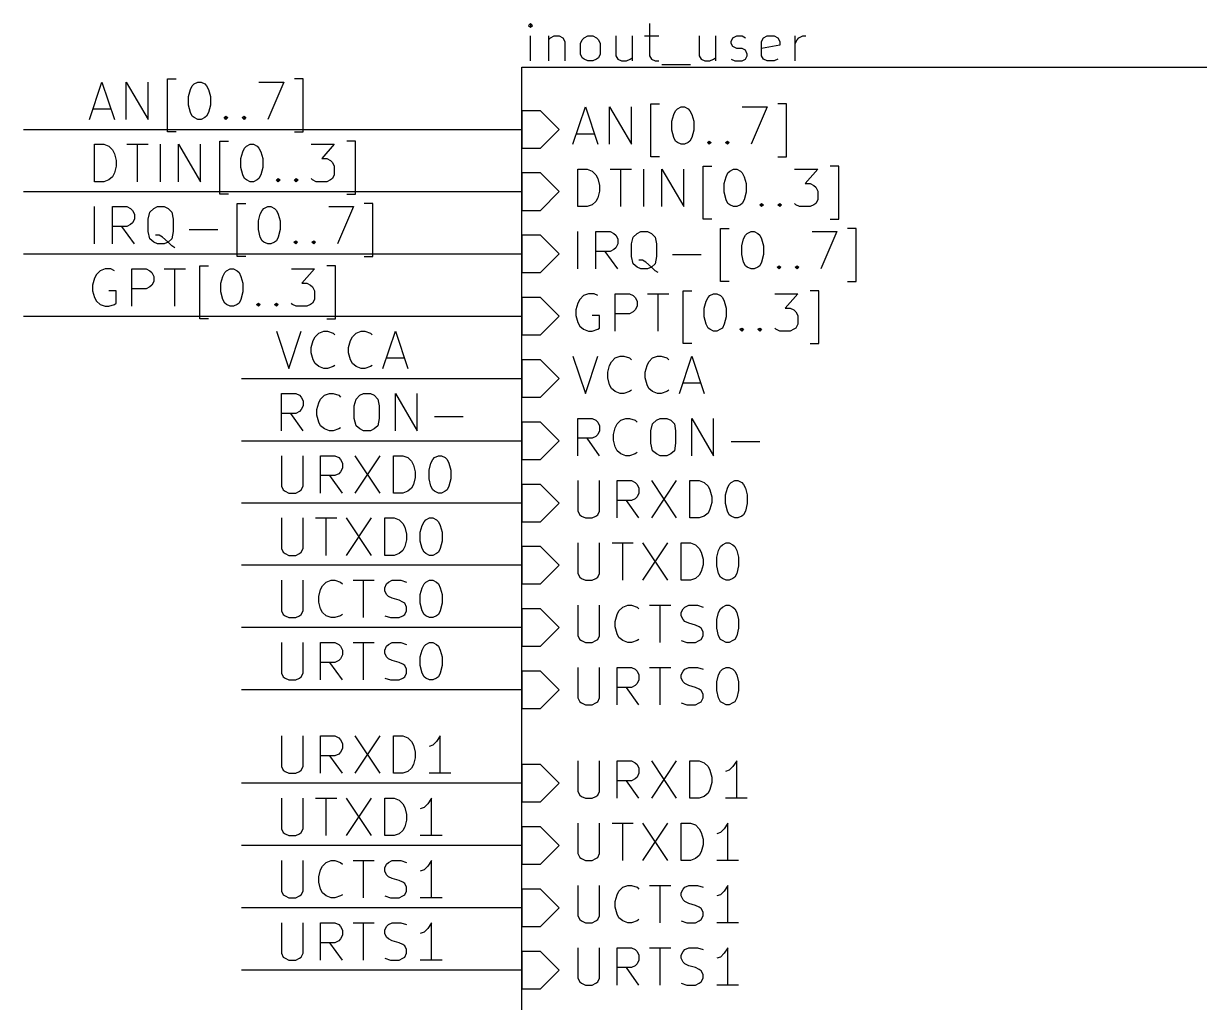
# Model space of a CAD drawing. Extents: x 4000 to 161350, y 4000 to 113000.
# Drawn here: x 123000 to 141880, y 19980 to 35700 of the extents above; entities that cross this region are included whole.
import ezdxf

# ---------------------------------------------------------------- set-up
doc = ezdxf.new("R2010")
doc.units = 0
for name, color, linetype in [('BLACK', 1, 'CONTINUOUS'), ('BLUE', 2, 'CONTINUOUS'), ('BROWN', 7, 'CONTINUOUS'), ('CYAN', 4, 'CONTINUOUS'), ('GREEN', 3, 'CONTINUOUS'), ('MAGENTA', 6, 'CONTINUOUS')]:
    doc.layers.add(name, color=color, linetype=linetype)

msp = doc.modelspace()

# ---------------------------------------------------------------- linework, layer by layer
at = {"layer": 'BLACK'}
for p, q in [((124060, 34160), (124260, 34760)), ((124260, 34760), (124460, 34160)), ((124650, 34160), (124650, 34760)), ((124650, 34760), (125000, 34160)), ((125000, 34160), (125000, 34760)), ((125310, 33960), (125310, 34810)), ((125310, 34810), (125450, 34810)), ((125740, 34730), (125800, 34760)), ((125800, 34760), (125850, 34760)), ((125850, 34760), (125910, 34730)), ((126780, 34760), (127180, 34760)), ((127180, 34760), (126920, 34160)), ((127490, 34810), (127350, 34810)), ((127490, 33960), (127490, 34810)), ((125650, 34530), (125680, 34640)), ((125680, 34640), (125710, 34700)), ((125710, 34700), (125740, 34730)), ((125910, 34730), (125940, 34700)), ((125940, 34700), (125970, 34640)), ((125970, 34640), (126000, 34530)), ((125650, 34390), (125650, 34530)), ((125680, 34270), (125650, 34390)), ((126000, 34390), (125970, 34270)), ((126000, 34530), (126000, 34390)), ((124110, 34330), (124400, 34330)), ((125710, 34210), (125680, 34270)), ((125740, 34190), (125710, 34210)), ((125800, 34160), (125740, 34190)), ((125910, 34190), (125850, 34160)), ((125940, 34210), (125910, 34190)), ((125970, 34270), (125940, 34210)), ((126220, 34190), (126250, 34210)), ((126250, 34160), (126220, 34190)), ((126250, 34210), (126280, 34190)), ((126250, 34210), (126250, 34160)), ((126280, 34190), (126250, 34160)), ((126510, 34190), (126540, 34210)), ((126540, 34160), (126510, 34190)), ((126540, 34210), (126570, 34190)), ((126540, 34210), (126540, 34160)), ((126570, 34190), (126540, 34160)), ((125850, 34160), (125800, 34160)), ((125450, 33960), (125310, 33960)), ((126150, 32960), (126150, 33810)), ((126150, 33810), (126290, 33810)), ((127350, 33960), (127490, 33960)), ((128330, 33810), (128190, 33810)), ((128330, 32960), (128330, 33810)), ((124140, 33160), (124140, 33760)), ((124140, 33760), (124290, 33760)), ((124290, 33760), (124370, 33730)), ((124370, 33730), (124430, 33670)), ((124430, 33670), (124460, 33610)), ((124460, 33610), (124490, 33500)), ((124660, 33760), (125000, 33760)), ((124830, 33160), (124830, 33760)), ((125200, 33160), (125200, 33760)), ((125490, 33160), (125490, 33760)), ((125490, 33760), (125840, 33160)), ((125840, 33160), (125840, 33760)), ((126490, 33530), (126520, 33640)), ((126520, 33640), (126550, 33700)), ((126550, 33700), (126580, 33730)), ((126580, 33730), (126640, 33760)), ((126640, 33760), (126690, 33760)), ((126690, 33760), (126750, 33730)), ((126750, 33730), (126780, 33700)), ((126780, 33700), (126810, 33640)), ((126810, 33640), (126840, 33530)), ((127620, 33760), (127990, 33760)), ((127990, 33760), (127790, 33530)), ((124490, 33500), (124490, 33410)), ((126490, 33390), (126490, 33530)), ((126840, 33530), (126840, 33390)), ((127790, 33530), (127870, 33530)), ((127870, 33530), (127930, 33500)), ((127930, 33500), (127960, 33470)), ((127960, 33470), (127990, 33410)), ((124430, 33240), (124370, 33190)), ((124460, 33300), (124430, 33240)), ((124490, 33410), (124460, 33300)), ((126520, 33270), (126490, 33390)), ((126550, 33210), (126520, 33270)), ((126810, 33270), (126780, 33210)), ((126840, 33390), (126810, 33270)), ((127990, 33270), (127960, 33210)), ((127990, 33410), (127990, 33270)), ((124290, 33160), (124140, 33160)), ((124370, 33190), (124290, 33160)), ((126580, 33190), (126550, 33210)), ((126640, 33160), (126580, 33190)), ((126690, 33160), (126640, 33160)), ((126750, 33190), (126690, 33160)), ((126780, 33210), (126750, 33190)), ((127060, 33190), (127090, 33210)), ((127090, 33160), (127060, 33190)), ((127090, 33210), (127120, 33190)), ((127090, 33210), (127090, 33160)), ((127120, 33190), (127090, 33160)), ((127350, 33190), (127380, 33210)), ((127380, 33160), (127350, 33190)), ((127380, 33210), (127410, 33190)), ((127380, 33210), (127380, 33160)), ((127410, 33190), (127380, 33160)), ((127640, 33190), (127620, 33210)), ((127700, 33160), (127640, 33190)), ((127870, 33160), (127700, 33160)), ((127930, 33190), (127870, 33160)), ((127960, 33210), (127930, 33190)), ((126290, 32960), (126150, 32960)), ((128190, 32960), (128330, 32960)), ((124140, 32160), (124140, 32760)), ((124430, 32160), (124430, 32760)), ((124430, 32760), (124660, 32760)), ((124660, 32760), (124720, 32730)), ((124720, 32730), (124750, 32700)), ((124750, 32700), (124780, 32640)), ((125000, 32560), (125030, 32670)), ((125030, 32670), (125090, 32730)), ((125090, 32730), (125150, 32760)), ((125150, 32760), (125260, 32760)), ((125260, 32760), (125320, 32730)), ((125320, 32730), (125380, 32670)), ((125380, 32670), (125400, 32560)), ((126430, 31960), (126430, 32810)), ((126430, 32810), (126570, 32810)), ((126800, 32640), (126830, 32700)), ((126830, 32700), (126860, 32730)), ((126860, 32730), (126920, 32760)), ((126920, 32760), (126970, 32760)), ((126970, 32760), (127030, 32730)), ((127030, 32730), (127060, 32700)), ((127060, 32700), (127090, 32640)), ((127900, 32760), (128300, 32760)), ((128300, 32760), (128040, 32160)), ((128610, 32810), (128470, 32810)), ((128610, 31960), (128610, 32810)), ((124750, 32500), (124720, 32470)), ((124780, 32560), (124750, 32500)), ((124780, 32640), (124780, 32560)), ((125000, 32360), (125000, 32560)), ((125400, 32560), (125400, 32360)), ((126770, 32530), (126800, 32640)), ((126770, 32390), (126770, 32530)), ((127090, 32640), (127120, 32530)), ((127120, 32530), (127120, 32390)), ((124660, 32440), (124430, 32440)), ((124780, 32160), (124580, 32440)), ((124720, 32470), (124660, 32440)), ((125030, 32240), (125000, 32360)), ((125180, 32300), (125120, 32300)), ((125230, 32270), (125180, 32300)), ((125400, 32360), (125380, 32240)), ((125660, 32390), (126120, 32390)), ((126800, 32270), (126770, 32390)), ((127120, 32390), (127090, 32270)), ((125090, 32190), (125030, 32240)), ((125150, 32160), (125090, 32190)), ((125260, 32160), (125150, 32160)), ((125320, 32190), (125230, 32270)), ((125320, 32190), (125260, 32160)), ((125380, 32240), (125320, 32190)), ((125380, 32130), (125320, 32190)), ((125430, 32100), (125380, 32130)), ((126830, 32210), (126800, 32270)), ((126860, 32190), (126830, 32210)), ((126920, 32160), (126860, 32190)), ((126970, 32160), (126920, 32160)), ((127030, 32190), (126970, 32160)), ((127060, 32210), (127030, 32190)), ((127090, 32270), (127060, 32210)), ((127340, 32190), (127370, 32210)), ((127370, 32160), (127340, 32190)), ((127370, 32210), (127400, 32190)), ((127370, 32210), (127370, 32160)), ((127400, 32190), (127370, 32160)), ((127630, 32190), (127660, 32210)), ((127660, 32160), (127630, 32190)), ((127660, 32210), (127690, 32190)), ((127660, 32210), (127660, 32160)), ((127690, 32190), (127660, 32160)), ((126570, 31960), (126430, 31960)), ((128470, 31960), (128610, 31960)), ((124230, 31730), (124170, 31670)), ((124310, 31760), (124230, 31730)), ((124400, 31760), (124310, 31760)), ((124460, 31730), (124400, 31760)), ((124740, 31160), (124740, 31760)), ((124740, 31760), (124970, 31760)), ((124970, 31760), (125030, 31730)), ((125030, 31730), (125060, 31700)), ((125260, 31760), (125600, 31760)), ((125430, 31160), (125430, 31760)), ((125830, 30960), (125830, 31810)), ((125830, 31810), (125970, 31810)), ((126230, 31700), (126260, 31730)), ((126260, 31730), (126320, 31760)), ((126320, 31760), (126370, 31760)), ((126370, 31760), (126430, 31730)), ((126430, 31730), (126460, 31700)), ((127300, 31760), (127670, 31760)), ((127670, 31760), (127470, 31530)), ((128010, 31810), (127870, 31810)), ((128010, 30960), (128010, 31810)), ((124140, 31610), (124110, 31500)), ((124170, 31670), (124140, 31610)), ((125060, 31700), (125090, 31640)), ((125090, 31560), (125060, 31500)), ((125090, 31640), (125090, 31560)), ((126170, 31530), (126200, 31640)), ((126170, 31390), (126170, 31530)), ((126200, 31640), (126230, 31700)), ((126460, 31700), (126490, 31640)), ((126490, 31640), (126520, 31530)), ((126520, 31530), (126520, 31390)), ((127470, 31530), (127550, 31530)), ((127550, 31530), (127610, 31500)), ((124110, 31500), (124110, 31410)), ((124110, 31410), (124140, 31300)), ((124490, 31410), (124370, 31410)), ((124490, 31210), (124490, 31410)), ((124970, 31440), (124740, 31440)), ((125030, 31470), (124970, 31440)), ((125060, 31500), (125030, 31470)), ((126200, 31270), (126170, 31390)), ((126520, 31390), (126490, 31270)), ((127610, 31500), (127640, 31470)), ((127640, 31470), (127670, 31410)), ((127670, 31410), (127670, 31270)), ((124140, 31300), (124170, 31240)), ((124170, 31240), (124230, 31190)), ((124230, 31190), (124310, 31160)), ((124310, 31160), (124370, 31160)), ((124370, 31160), (124460, 31190)), ((124460, 31190), (124490, 31210)), ((126230, 31210), (126200, 31270)), ((126260, 31190), (126230, 31210)), ((126320, 31160), (126260, 31190)), ((126370, 31160), (126320, 31160)), ((126430, 31190), (126370, 31160)), ((126460, 31210), (126430, 31190)), ((126490, 31270), (126460, 31210)), ((126740, 31190), (126770, 31210)), ((126770, 31160), (126740, 31190)), ((126770, 31210), (126800, 31190)), ((126770, 31210), (126770, 31160)), ((126800, 31190), (126770, 31160)), ((127030, 31190), (127060, 31210)), ((127060, 31160), (127030, 31190)), ((127060, 31210), (127090, 31190)), ((127060, 31210), (127060, 31160)), ((127090, 31190), (127060, 31160)), ((127320, 31190), (127300, 31210)), ((127380, 31160), (127320, 31190)), ((127550, 31160), (127380, 31160)), ((127610, 31190), (127550, 31160)), ((127640, 31210), (127610, 31190)), ((127670, 31270), (127640, 31210)), ((125970, 30960), (125830, 30960)), ((127870, 30960), (128010, 30960)), ((127060, 30760), (127260, 30160)), ((127260, 30160), (127460, 30760)), ((127620, 30500), (127650, 30610)), ((127650, 30610), (127680, 30670)), ((127680, 30670), (127740, 30730)), ((127740, 30730), (127820, 30760)), ((127820, 30760), (127880, 30760)), ((127880, 30760), (127970, 30730)), ((127970, 30730), (128000, 30700)), ((128220, 30500), (128250, 30610)), ((128250, 30610), (128280, 30670)), ((128280, 30670), (128340, 30730)), ((128340, 30730), (128420, 30760)), ((128420, 30760), (128480, 30760)), ((128480, 30760), (128570, 30730)), ((128570, 30730), (128600, 30700)), ((128770, 30160), (128970, 30760)), ((128970, 30760), (129170, 30160)), ((127620, 30410), (127620, 30500)), ((127650, 30300), (127620, 30410)), ((128220, 30410), (128220, 30500)), ((128250, 30300), (128220, 30410)), ((127680, 30240), (127650, 30300)), ((127740, 30190), (127680, 30240)), ((128000, 30210), (127970, 30190)), ((128280, 30240), (128250, 30300)), ((128340, 30190), (128280, 30240)), ((128600, 30210), (128570, 30190)), ((128820, 30330), (129110, 30330)), ((127820, 30160), (127740, 30190)), ((127880, 30160), (127820, 30160)), ((127970, 30190), (127880, 30160)), ((128420, 30160), (128340, 30190)), ((128480, 30160), (128420, 30160)), ((128570, 30190), (128480, 30160)), ((127140, 29160), (127140, 29760)), ((127140, 29760), (127370, 29760)), ((127370, 29760), (127430, 29730)), ((127430, 29730), (127460, 29700)), ((127460, 29700), (127490, 29640)), ((127740, 29610), (127770, 29670)), ((127770, 29670), (127830, 29730)), ((127830, 29730), (127910, 29760)), ((127910, 29760), (127970, 29760)), ((127970, 29760), (128060, 29730)), ((128060, 29730), (128090, 29700)), ((128310, 29560), (128340, 29670)), ((128340, 29670), (128400, 29730)), ((128400, 29730), (128460, 29760)), ((128460, 29760), (128570, 29760)), ((128570, 29760), (128630, 29730)), ((128630, 29730), (128690, 29670)), ((128690, 29670), (128710, 29560)), ((128970, 29160), (128970, 29760)), ((128970, 29760), (129320, 29160)), ((129320, 29160), (129320, 29760)), ((127430, 29470), (127370, 29440)), ((127460, 29500), (127430, 29470)), ((127490, 29560), (127460, 29500)), ((127490, 29640), (127490, 29560)), ((127710, 29500), (127740, 29610)), ((127710, 29410), (127710, 29500)), ((128310, 29360), (128310, 29560)), ((128710, 29560), (128710, 29360)), ((127370, 29440), (127140, 29440)), ((127490, 29160), (127290, 29440)), ((127740, 29300), (127710, 29410)), ((127770, 29240), (127740, 29300)), ((128340, 29240), (128310, 29360)), ((128710, 29360), (128690, 29240)), ((129600, 29390), (130060, 29390)), ((127830, 29190), (127770, 29240)), ((127910, 29160), (127830, 29190)), ((127970, 29160), (127910, 29160)), ((128060, 29190), (127970, 29160)), ((128090, 29210), (128060, 29190)), ((128400, 29190), (128340, 29240)), ((128460, 29160), (128400, 29190)), ((128570, 29160), (128460, 29160)), ((128630, 29190), (128570, 29160)), ((128690, 29240), (128630, 29190)), ((127140, 28760), (127140, 28270)), ((127490, 28270), (127490, 28760)), ((127770, 28160), (127770, 28760)), ((127770, 28760), (128000, 28760)), ((128000, 28760), (128060, 28730)), ((128060, 28730), (128090, 28700)), ((128090, 28700), (128120, 28640)), ((128320, 28760), (128720, 28160)), ((128720, 28760), (128320, 28160)), ((128940, 28160), (128940, 28760)), ((128940, 28760), (129090, 28760)), ((129090, 28760), (129170, 28730)), ((129170, 28730), (129230, 28670)), ((129540, 28640), (129570, 28700)), ((129570, 28700), (129600, 28730)), ((129600, 28730), (129660, 28760)), ((129660, 28760), (129710, 28760)), ((129710, 28760), (129770, 28730)), ((129770, 28730), (129800, 28700)), ((129800, 28700), (129830, 28640)), ((128120, 28560), (128090, 28500)), ((128120, 28640), (128120, 28560)), ((129230, 28670), (129260, 28610)), ((129260, 28610), (129290, 28500)), ((129510, 28530), (129540, 28640)), ((129510, 28390), (129510, 28530)), ((129830, 28640), (129860, 28530)), ((129860, 28530), (129860, 28390)), ((128000, 28440), (127770, 28440)), ((128120, 28160), (127920, 28440)), ((128060, 28470), (128000, 28440)), ((128090, 28500), (128060, 28470)), ((129290, 28410), (129260, 28300)), ((129290, 28500), (129290, 28410)), ((129540, 28270), (129510, 28390)), ((129860, 28390), (129830, 28270)), ((127140, 28270), (127170, 28210)), ((127170, 28210), (127200, 28190)), ((127200, 28190), (127260, 28160)), ((127260, 28160), (127370, 28160)), ((127370, 28160), (127430, 28190)), ((127430, 28190), (127460, 28210)), ((127460, 28210), (127490, 28270)), ((129090, 28160), (128940, 28160)), ((129170, 28190), (129090, 28160)), ((129230, 28240), (129170, 28190)), ((129260, 28300), (129230, 28240)), ((129570, 28210), (129540, 28270)), ((129600, 28190), (129570, 28210)), ((129660, 28160), (129600, 28190)), ((129710, 28160), (129660, 28160)), ((129770, 28190), (129710, 28160)), ((129800, 28210), (129770, 28190)), ((129830, 28270), (129800, 28210)), ((127140, 27760), (127140, 27270)), ((127490, 27270), (127490, 27760)), ((127690, 27760), (128030, 27760)), ((127860, 27160), (127860, 27760)), ((128180, 27760), (128580, 27160)), ((128580, 27760), (128180, 27160)), ((128800, 27160), (128800, 27760)), ((128800, 27760), (128950, 27760)), ((128950, 27760), (129030, 27730)), ((129460, 27730), (129520, 27760)), ((129520, 27760), (129570, 27760)), ((129570, 27760), (129630, 27730)), ((129030, 27730), (129090, 27670)), ((129090, 27670), (129120, 27610)), ((129120, 27610), (129150, 27500)), ((129370, 27530), (129400, 27640)), ((129400, 27640), (129430, 27700)), ((129430, 27700), (129460, 27730)), ((129630, 27730), (129660, 27700)), ((129660, 27700), (129690, 27640)), ((129690, 27640), (129720, 27530)), ((129150, 27410), (129120, 27300)), ((129150, 27500), (129150, 27410)), ((129370, 27390), (129370, 27530)), ((129400, 27270), (129370, 27390)), ((129720, 27390), (129690, 27270)), ((129720, 27530), (129720, 27390)), ((127140, 27270), (127170, 27210)), ((127170, 27210), (127200, 27190)), ((127200, 27190), (127260, 27160)), ((127370, 27160), (127430, 27190)), ((127430, 27190), (127460, 27210)), ((127460, 27210), (127490, 27270)), ((129030, 27190), (128950, 27160)), ((129090, 27240), (129030, 27190)), ((129120, 27300), (129090, 27240)), ((129430, 27210), (129400, 27270)), ((129460, 27190), (129430, 27210)), ((129520, 27160), (129460, 27190)), ((129630, 27190), (129570, 27160)), ((129660, 27210), (129630, 27190)), ((129690, 27270), (129660, 27210)), ((127260, 27160), (127370, 27160)), ((128950, 27160), (128800, 27160)), ((129570, 27160), (129520, 27160)), ((127140, 26760), (127140, 26270)), ((127490, 26270), (127490, 26760)), ((127770, 26610), (127800, 26670)), ((127800, 26670), (127860, 26730)), ((127860, 26730), (127940, 26760)), ((127940, 26760), (128000, 26760)), ((128000, 26760), (128090, 26730)), ((128090, 26730), (128120, 26700)), ((128290, 26760), (128630, 26760)), ((128460, 26160), (128460, 26760)), ((128800, 26640), (128830, 26700)), ((128800, 26590), (128800, 26640)), ((128830, 26700), (128860, 26730)), ((128860, 26730), (128920, 26760)), ((128920, 26760), (129060, 26760)), ((129060, 26760), (129150, 26730)), ((129370, 26530), (129400, 26640)), ((129400, 26640), (129430, 26700)), ((129430, 26700), (129460, 26730)), ((129460, 26730), (129520, 26760)), ((129520, 26760), (129570, 26760)), ((129570, 26760), (129630, 26730)), ((129630, 26730), (129660, 26700)), ((129660, 26700), (129690, 26640)), ((129690, 26640), (129720, 26530)), ((127740, 26500), (127770, 26610)), ((127740, 26410), (127740, 26500)), ((128830, 26530), (128800, 26590)), ((128860, 26500), (128830, 26530)), ((128920, 26470), (128860, 26500)), ((129030, 26440), (128920, 26470)), ((129090, 26410), (129030, 26440)), ((129370, 26390), (129370, 26530)), ((129720, 26530), (129720, 26390)), ((127140, 26270), (127170, 26210)), ((127460, 26210), (127490, 26270)), ((127770, 26300), (127740, 26410)), ((127800, 26240), (127770, 26300)), ((129120, 26390), (129090, 26410)), ((129150, 26330), (129120, 26390)), ((129120, 26210), (129150, 26270)), ((129150, 26270), (129150, 26330)), ((129400, 26270), (129370, 26390)), ((129430, 26210), (129400, 26270)), ((129690, 26270), (129660, 26210)), ((129720, 26390), (129690, 26270)), ((127170, 26210), (127200, 26190)), ((127200, 26190), (127260, 26160)), ((127260, 26160), (127370, 26160)), ((127370, 26160), (127430, 26190)), ((127430, 26190), (127460, 26210)), ((127860, 26190), (127800, 26240)), ((127940, 26160), (127860, 26190)), ((128000, 26160), (127940, 26160)), ((128090, 26190), (128000, 26160)), ((128120, 26210), (128090, 26190)), ((128800, 26190), (128890, 26160)), ((128890, 26160), (129030, 26160)), ((129030, 26160), (129090, 26190)), ((129090, 26190), (129120, 26210)), ((129460, 26190), (129430, 26210)), ((129520, 26160), (129460, 26190)), ((129570, 26160), (129520, 26160)), ((129630, 26190), (129570, 26160)), ((129660, 26210), (129630, 26190)), ((127140, 25760), (127140, 25270)), ((127490, 25270), (127490, 25760)), ((127770, 25160), (127770, 25760)), ((127770, 25760), (128000, 25760)), ((128000, 25760), (128060, 25730)), ((128060, 25730), (128090, 25700)), ((128090, 25700), (128120, 25640)), ((128290, 25760), (128630, 25760)), ((128460, 25160), (128460, 25760)), ((128800, 25640), (128830, 25700)), ((128830, 25700), (128860, 25730)), ((128860, 25730), (128920, 25760)), ((128920, 25760), (129060, 25760)), ((129060, 25760), (129150, 25730)), ((129400, 25640), (129430, 25700)), ((129430, 25700), (129460, 25730)), ((129460, 25730), (129520, 25760)), ((129520, 25760), (129570, 25760)), ((129570, 25760), (129630, 25730)), ((129630, 25730), (129660, 25700)), ((129660, 25700), (129690, 25640)), ((128090, 25500), (128060, 25470)), ((128120, 25560), (128090, 25500)), ((128120, 25640), (128120, 25560)), ((128800, 25590), (128800, 25640)), ((128830, 25530), (128800, 25590)), ((128860, 25500), (128830, 25530)), ((128920, 25470), (128860, 25500)), ((129370, 25530), (129400, 25640)), ((129370, 25390), (129370, 25530)), ((129690, 25640), (129720, 25530)), ((129720, 25530), (129720, 25390)), ((128000, 25440), (127770, 25440)), ((128120, 25160), (127920, 25440)), ((128060, 25470), (128000, 25440)), ((129030, 25440), (128920, 25470)), ((129090, 25410), (129030, 25440)), ((129120, 25390), (129090, 25410)), ((129150, 25330), (129120, 25390)), ((129150, 25270), (129150, 25330)), ((129400, 25270), (129370, 25390)), ((129720, 25390), (129690, 25270)), ((127140, 25270), (127170, 25210)), ((127170, 25210), (127200, 25190)), ((127200, 25190), (127260, 25160)), ((127260, 25160), (127370, 25160)), ((127370, 25160), (127430, 25190)), ((127430, 25190), (127460, 25210)), ((127460, 25210), (127490, 25270)), ((128800, 25190), (128890, 25160)), ((128890, 25160), (129030, 25160)), ((129030, 25160), (129090, 25190)), ((129090, 25190), (129120, 25210)), ((129120, 25210), (129150, 25270)), ((129430, 25210), (129400, 25270)), ((129460, 25190), (129430, 25210)), ((129520, 25160), (129460, 25190)), ((129570, 25160), (129520, 25160)), ((129630, 25190), (129570, 25160)), ((129660, 25210), (129630, 25190)), ((129690, 25270), (129660, 25210)), ((127140, 24260), (127140, 23770)), ((127490, 23770), (127490, 24260)), ((127770, 23660), (127770, 24260)), ((127770, 24260), (128000, 24260)), ((128000, 24260), (128060, 24230)), ((128060, 24230), (128090, 24200)), ((128090, 24200), (128120, 24140)), ((128320, 24260), (128720, 23660)), ((128720, 24260), (128320, 23660)), ((128940, 23660), (128940, 24260)), ((128940, 24260), (129090, 24260)), ((129090, 24260), (129170, 24230)), ((129170, 24230), (129230, 24170)), ((129230, 24170), (129260, 24110)), ((129630, 24170), (129570, 24110)), ((129690, 24260), (129630, 24170)), ((129690, 23660), (129690, 24260)), ((128090, 24000), (128060, 23970)), ((128120, 24060), (128090, 24000)), ((128120, 24140), (128120, 24060)), ((129260, 24110), (129290, 24000)), ((129290, 24000), (129290, 23910)), ((129570, 24110), (129510, 24090)), ((128000, 23940), (127770, 23940)), ((128120, 23660), (127920, 23940)), ((128060, 23970), (128000, 23940)), ((129260, 23800), (129230, 23740)), ((129290, 23910), (129260, 23800)), ((127140, 23770), (127170, 23710)), ((127170, 23710), (127200, 23690)), ((127200, 23690), (127260, 23660)), ((127260, 23660), (127370, 23660)), ((127370, 23660), (127430, 23690)), ((127430, 23690), (127460, 23710)), ((127460, 23710), (127490, 23770)), ((129090, 23660), (128940, 23660)), ((129170, 23690), (129090, 23660)), ((129230, 23740), (129170, 23690)), ((129860, 23660), (129510, 23660)), ((127140, 23260), (127140, 22770)), ((127490, 22770), (127490, 23260)), ((127690, 23260), (128030, 23260)), ((127860, 22660), (127860, 23260)), ((128180, 23260), (128580, 22660)), ((128580, 23260), (128180, 22660)), ((128800, 22660), (128800, 23260)), ((128800, 23260), (128950, 23260)), ((128950, 23260), (129030, 23230)), ((129030, 23230), (129090, 23170)), ((129550, 23260), (129490, 23170)), ((129550, 22660), (129550, 23260)), ((129090, 23170), (129120, 23110)), ((129120, 23110), (129150, 23000)), ((129430, 23110), (129370, 23090)), ((129490, 23170), (129430, 23110)), ((129150, 22910), (129120, 22800)), ((129150, 23000), (129150, 22910)), ((127140, 22770), (127170, 22710)), ((127170, 22710), (127200, 22690)), ((127200, 22690), (127260, 22660)), ((127260, 22660), (127370, 22660)), ((127370, 22660), (127430, 22690)), ((127430, 22690), (127460, 22710)), ((127460, 22710), (127490, 22770)), ((128950, 22660), (128800, 22660)), ((129030, 22690), (128950, 22660)), ((129090, 22740), (129030, 22690)), ((129120, 22800), (129090, 22740)), ((129720, 22660), (129370, 22660)), ((127140, 22260), (127140, 21770)), ((127490, 21770), (127490, 22260)), ((127740, 22000), (127770, 22110)), ((127770, 22110), (127800, 22170)), ((127800, 22170), (127860, 22230)), ((127860, 22230), (127940, 22260)), ((127940, 22260), (128000, 22260)), ((128000, 22260), (128090, 22230)), ((128090, 22230), (128120, 22200)), ((128290, 22260), (128630, 22260)), ((128460, 21660), (128460, 22260)), ((128800, 22140), (128830, 22200)), ((128800, 22090), (128800, 22140)), ((128830, 22030), (128800, 22090)), ((128830, 22200), (128860, 22230)), ((128860, 22230), (128920, 22260)), ((128920, 22260), (129060, 22260)), ((129060, 22260), (129150, 22230)), ((129430, 22110), (129370, 22090)), ((129490, 22170), (129430, 22110)), ((129550, 22260), (129490, 22170)), ((129550, 21660), (129550, 22260)), ((127740, 21910), (127740, 22000)), ((127770, 21800), (127740, 21910)), ((128860, 22000), (128830, 22030)), ((128920, 21970), (128860, 22000)), ((129030, 21940), (128920, 21970)), ((129090, 21910), (129030, 21940)), ((129120, 21890), (129090, 21910)), ((127140, 21770), (127170, 21710)), ((127460, 21710), (127490, 21770)), ((127800, 21740), (127770, 21800)), ((127860, 21690), (127800, 21740)), ((129150, 21830), (129120, 21890)), ((129120, 21710), (129150, 21770)), ((129150, 21770), (129150, 21830)), ((127170, 21710), (127200, 21690)), ((127200, 21690), (127260, 21660)), ((127260, 21660), (127370, 21660)), ((127370, 21660), (127430, 21690)), ((127430, 21690), (127460, 21710)), ((127940, 21660), (127860, 21690)), ((128000, 21660), (127940, 21660)), ((128090, 21690), (128000, 21660)), ((128120, 21710), (128090, 21690)), ((128800, 21690), (128890, 21660)), ((128890, 21660), (129030, 21660)), ((129030, 21660), (129090, 21690)), ((129090, 21690), (129120, 21710)), ((129720, 21660), (129370, 21660)), ((127140, 21260), (127140, 20770)), ((127490, 20770), (127490, 21260)), ((127770, 20660), (127770, 21260)), ((127770, 21260), (128000, 21260)), ((128000, 21260), (128060, 21230)), ((128060, 21230), (128090, 21200)), ((128090, 21200), (128120, 21140)), ((128290, 21260), (128630, 21260)), ((128460, 20660), (128460, 21260)), ((128800, 21140), (128830, 21200)), ((128830, 21200), (128860, 21230)), ((128860, 21230), (128920, 21260)), ((128920, 21260), (129060, 21260)), ((129060, 21260), (129150, 21230)), ((129490, 21170), (129430, 21110)), ((129550, 21260), (129490, 21170)), ((129550, 20660), (129550, 21260)), ((128060, 20970), (128000, 20940)), ((128090, 21000), (128060, 20970)), ((128120, 21060), (128090, 21000)), ((128120, 21140), (128120, 21060)), ((128800, 21090), (128800, 21140)), ((128830, 21030), (128800, 21090)), ((128860, 21000), (128830, 21030)), ((128920, 20970), (128860, 21000)), ((129030, 20940), (128920, 20970)), ((129430, 21110), (129370, 21090)), ((127140, 20770), (127170, 20710)), ((127460, 20710), (127490, 20770)), ((128000, 20940), (127770, 20940)), ((128120, 20660), (127920, 20940)), ((129090, 20910), (129030, 20940)), ((129120, 20890), (129090, 20910)), ((129150, 20830), (129120, 20890)), ((129120, 20710), (129150, 20770)), ((129150, 20770), (129150, 20830)), ((127170, 20710), (127200, 20690)), ((127200, 20690), (127260, 20660)), ((127260, 20660), (127370, 20660)), ((127370, 20660), (127430, 20690)), ((127430, 20690), (127460, 20710)), ((128800, 20690), (128890, 20660)), ((128890, 20660), (129030, 20660)), ((129030, 20660), (129090, 20690)), ((129090, 20690), (129120, 20710)), ((129720, 20660), (129370, 20660))]:
    msp.add_line(p, q, dxfattribs=at)
at = {"layer": 'BLUE'}
for p, q in [((123000, 34000), (131000, 34000)), ((123000, 33000), (131000, 33000)), ((123000, 32000), (131000, 32000)), ((123000, 31000), (131000, 31000))]:
    msp.add_line(p, q, dxfattribs=at)
at = {"layer": 'BROWN'}
for p, q in [((133070, 33560), (133070, 34410)), ((133070, 34410), (133210, 34410)), ((135250, 34410), (135110, 34410)), ((135250, 33560), (135250, 34410)), ((131300, 34300), (131000, 34300)), ((131000, 34300), (131000, 33700)), ((131600, 34000), (131300, 34300)), ((131820, 33760), (132020, 34360)), ((132020, 34360), (132220, 33760)), ((132410, 33760), (132410, 34360)), ((132410, 34360), (132760, 33760)), ((132760, 33760), (132760, 34360)), ((133410, 34130), (133440, 34240)), ((133440, 34240), (133470, 34300)), ((133470, 34300), (133500, 34330)), ((133500, 34330), (133560, 34360)), ((133560, 34360), (133610, 34360)), ((133610, 34360), (133670, 34330)), ((133670, 34330), (133700, 34300)), ((133700, 34300), (133730, 34240)), ((133730, 34240), (133760, 34130)), ((134540, 34360), (134940, 34360)), ((134940, 34360), (134680, 33760)), ((131300, 33700), (131600, 34000)), ((133410, 33990), (133410, 34130)), ((133440, 33870), (133410, 33990)), ((133760, 33990), (133730, 33870)), ((133760, 34130), (133760, 33990)), ((131870, 33930), (132160, 33930)), ((133470, 33810), (133440, 33870)), ((133500, 33790), (133470, 33810)), ((133700, 33810), (133670, 33790)), ((133730, 33870), (133700, 33810)), ((133980, 33790), (134010, 33810)), ((134010, 33810), (134040, 33790)), ((134010, 33810), (134010, 33760)), ((134270, 33790), (134300, 33810)), ((134300, 33810), (134330, 33790)), ((134300, 33810), (134300, 33760)), ((131000, 33700), (131300, 33700)), ((133560, 33760), (133500, 33790)), ((133610, 33760), (133560, 33760)), ((133670, 33790), (133610, 33760)), ((134010, 33760), (133980, 33790)), ((134040, 33790), (134010, 33760)), ((134300, 33760), (134270, 33790)), ((134330, 33790), (134300, 33760)), ((133210, 33560), (133070, 33560)), ((135110, 33560), (135250, 33560)), ((131300, 33300), (131000, 33300)), ((131000, 33300), (131000, 32700)), ((131600, 33000), (131300, 33300)), ((131900, 32760), (131900, 33360)), ((131900, 33360), (132050, 33360)), ((132050, 33360), (132130, 33330)), ((132130, 33330), (132190, 33270)), ((132190, 33270), (132220, 33210)), ((132420, 33360), (132760, 33360)), ((132590, 32760), (132590, 33360)), ((132960, 32760), (132960, 33360)), ((133250, 32760), (133250, 33360)), ((133250, 33360), (133600, 32760)), ((133600, 32760), (133600, 33360)), ((133910, 32560), (133910, 33410)), ((133910, 33410), (134050, 33410)), ((134250, 33130), (134280, 33240)), ((134280, 33240), (134310, 33300)), ((134310, 33300), (134340, 33330)), ((134340, 33330), (134400, 33360)), ((134400, 33360), (134450, 33360)), ((134450, 33360), (134510, 33330)), ((134510, 33330), (134540, 33300)), ((134540, 33300), (134570, 33240)), ((134570, 33240), (134600, 33130)), ((135380, 33360), (135750, 33360)), ((135750, 33360), (135550, 33130)), ((136090, 33410), (135950, 33410)), ((136090, 32560), (136090, 33410)), ((132220, 33210), (132250, 33100)), ((132250, 33100), (132250, 33010)), ((134250, 32990), (134250, 33130)), ((134600, 33130), (134600, 32990)), ((135550, 33130), (135630, 33130)), ((135630, 33130), (135690, 33100)), ((135690, 33100), (135720, 33070)), ((135720, 33070), (135750, 33010)), ((131300, 32700), (131600, 33000)), ((132220, 32900), (132190, 32840)), ((132250, 33010), (132220, 32900)), ((134280, 32870), (134250, 32990)), ((134310, 32810), (134280, 32870)), ((134570, 32870), (134540, 32810)), ((134600, 32990), (134570, 32870)), ((135750, 32870), (135720, 32810)), ((135750, 33010), (135750, 32870)), ((131000, 32700), (131300, 32700)), ((132050, 32760), (131900, 32760)), ((132130, 32790), (132050, 32760)), ((132190, 32840), (132130, 32790)), ((134340, 32790), (134310, 32810)), ((134400, 32760), (134340, 32790)), ((134450, 32760), (134400, 32760)), ((134510, 32790), (134450, 32760)), ((134540, 32810), (134510, 32790)), ((134820, 32790), (134850, 32810)), ((134850, 32760), (134820, 32790)), ((134850, 32810), (134880, 32790)), ((134850, 32810), (134850, 32760)), ((134880, 32790), (134850, 32760)), ((135110, 32790), (135140, 32810)), ((135140, 32760), (135110, 32790)), ((135140, 32810), (135170, 32790)), ((135140, 32810), (135140, 32760)), ((135170, 32790), (135140, 32760)), ((135400, 32790), (135380, 32810)), ((135460, 32760), (135400, 32790)), ((135630, 32760), (135460, 32760)), ((135690, 32790), (135630, 32760)), ((135720, 32810), (135690, 32790)), ((134050, 32560), (133910, 32560)), ((135950, 32560), (136090, 32560)), ((131300, 32300), (131000, 32300)), ((131000, 32300), (131000, 31700)), ((131600, 32000), (131300, 32300)), ((131900, 31760), (131900, 32360)), ((132190, 31760), (132190, 32360)), ((132190, 32360), (132420, 32360)), ((132420, 32360), (132480, 32330)), ((132480, 32330), (132510, 32300)), ((132510, 32300), (132540, 32240)), ((132790, 32270), (132850, 32330)), ((132850, 32330), (132910, 32360)), ((132910, 32360), (133020, 32360)), ((133020, 32360), (133080, 32330)), ((133080, 32330), (133140, 32270)), ((134190, 31560), (134190, 32410)), ((134190, 32410), (134330, 32410)), ((134560, 32240), (134590, 32300)), ((134590, 32300), (134620, 32330)), ((134620, 32330), (134680, 32360)), ((134680, 32360), (134730, 32360)), ((134730, 32360), (134790, 32330)), ((134790, 32330), (134820, 32300)), ((134820, 32300), (134850, 32240)), ((135660, 32360), (136060, 32360)), ((136060, 32360), (135800, 31760)), ((136370, 32410), (136230, 32410)), ((136370, 31560), (136370, 32410)), ((132510, 32100), (132480, 32070)), ((132540, 32160), (132510, 32100)), ((132540, 32240), (132540, 32160)), ((132760, 32160), (132790, 32270)), ((132760, 31960), (132760, 32160)), ((133140, 32270), (133160, 32160)), ((133160, 32160), (133160, 31960)), ((134530, 32130), (134560, 32240)), ((134530, 31990), (134530, 32130)), ((134850, 32240), (134880, 32130)), ((134880, 32130), (134880, 31990)), ((131300, 31700), (131600, 32000)), ((132420, 32040), (132190, 32040)), ((132540, 31760), (132340, 32040)), ((132480, 32070), (132420, 32040)), ((132790, 31840), (132760, 31960)), ((133160, 31960), (133140, 31840)), ((133420, 31990), (133880, 31990)), ((134560, 31870), (134530, 31990)), ((134880, 31990), (134850, 31870)), ((132850, 31790), (132790, 31840)), ((132910, 31760), (132850, 31790)), ((132940, 31900), (132880, 31900)), ((133020, 31760), (132910, 31760)), ((132990, 31870), (132940, 31900)), ((133080, 31790), (132990, 31870)), ((133080, 31790), (133020, 31760)), ((133140, 31840), (133080, 31790)), ((133140, 31730), (133080, 31790)), ((133190, 31700), (133140, 31730)), ((134590, 31810), (134560, 31870)), ((134620, 31790), (134590, 31810)), ((134680, 31760), (134620, 31790)), ((134730, 31760), (134680, 31760)), ((134790, 31790), (134730, 31760)), ((134820, 31810), (134790, 31790)), ((134850, 31870), (134820, 31810)), ((135100, 31790), (135130, 31810)), ((135130, 31760), (135100, 31790)), ((135130, 31810), (135160, 31790)), ((135130, 31810), (135130, 31760)), ((135160, 31790), (135130, 31760)), ((135390, 31790), (135420, 31810)), ((135420, 31760), (135390, 31790)), ((135420, 31810), (135450, 31790)), ((135420, 31810), (135420, 31760)), ((135450, 31790), (135420, 31760)), ((131000, 31700), (131300, 31700)), ((134330, 31560), (134190, 31560)), ((136230, 31560), (136370, 31560)), ((132070, 31360), (131990, 31330)), ((132160, 31360), (132070, 31360)), ((132220, 31330), (132160, 31360)), ((132500, 30760), (132500, 31360)), ((132500, 31360), (132730, 31360)), ((132730, 31360), (132790, 31330)), ((133020, 31360), (133360, 31360)), ((133190, 30760), (133190, 31360)), ((133590, 30560), (133590, 31410)), ((133590, 31410), (133730, 31410)), ((134020, 31330), (134080, 31360)), ((134080, 31360), (134130, 31360)), ((134130, 31360), (134190, 31330)), ((135060, 31360), (135430, 31360)), ((135430, 31360), (135230, 31130)), ((135770, 31410), (135630, 31410)), ((135770, 30560), (135770, 31410)), ((131300, 31300), (131000, 31300)), ((131000, 31300), (131000, 30700)), ((131600, 31000), (131300, 31300)), ((131900, 31210), (131870, 31100)), ((131930, 31270), (131900, 31210)), ((131990, 31330), (131930, 31270)), ((132790, 31330), (132820, 31300)), ((132820, 31300), (132850, 31240)), ((132850, 31160), (132820, 31100)), ((132850, 31240), (132850, 31160)), ((133930, 31130), (133960, 31240)), ((133960, 31240), (133990, 31300)), ((133990, 31300), (134020, 31330)), ((134190, 31330), (134220, 31300)), ((134220, 31300), (134250, 31240)), ((134250, 31240), (134280, 31130)), ((131300, 30700), (131600, 31000)), ((131870, 31100), (131870, 31010)), ((131870, 31010), (131900, 30900)), ((132250, 31010), (132130, 31010)), ((132250, 30810), (132250, 31010)), ((132730, 31040), (132500, 31040)), ((132790, 31070), (132730, 31040)), ((132820, 31100), (132790, 31070)), ((133930, 30990), (133930, 31130)), ((133960, 30870), (133930, 30990)), ((134280, 30990), (134250, 30870)), ((134280, 31130), (134280, 30990)), ((135230, 31130), (135310, 31130)), ((135310, 31130), (135370, 31100)), ((135370, 31100), (135400, 31070)), ((135400, 31070), (135430, 31010)), ((135430, 31010), (135430, 30870)), ((131900, 30900), (131930, 30840)), ((131930, 30840), (131990, 30790)), ((131990, 30790), (132070, 30760)), ((132130, 30760), (132220, 30790)), ((132220, 30790), (132250, 30810)), ((133990, 30810), (133960, 30870)), ((134020, 30790), (133990, 30810)), ((134080, 30760), (134020, 30790)), ((134190, 30790), (134130, 30760)), ((134220, 30810), (134190, 30790)), ((134250, 30870), (134220, 30810)), ((134500, 30790), (134530, 30810)), ((134530, 30760), (134500, 30790)), ((134530, 30810), (134560, 30790)), ((134530, 30810), (134530, 30760)), ((134560, 30790), (134530, 30760)), ((134790, 30790), (134820, 30810)), ((134820, 30760), (134790, 30790)), ((134820, 30810), (134850, 30790)), ((134820, 30810), (134820, 30760)), ((134850, 30790), (134820, 30760)), ((135080, 30790), (135060, 30810)), ((135140, 30760), (135080, 30790)), ((135370, 30790), (135310, 30760)), ((135400, 30810), (135370, 30790)), ((135430, 30870), (135400, 30810)), ((131000, 30700), (131300, 30700)), ((132070, 30760), (132130, 30760)), ((134130, 30760), (134080, 30760)), ((135310, 30760), (135140, 30760)), ((133730, 30560), (133590, 30560)), ((135630, 30560), (135770, 30560)), ((131300, 30300), (131000, 30300)), ((131000, 30300), (131000, 29700)), ((131600, 30000), (131300, 30300)), ((131820, 30360), (132020, 29760)), ((132020, 29760), (132220, 30360)), ((132380, 30100), (132410, 30210)), ((132410, 30210), (132440, 30270)), ((132440, 30270), (132500, 30330)), ((132500, 30330), (132580, 30360)), ((132580, 30360), (132640, 30360)), ((132640, 30360), (132730, 30330)), ((132730, 30330), (132760, 30300)), ((132980, 30100), (133010, 30210)), ((133010, 30210), (133040, 30270)), ((133040, 30270), (133100, 30330)), ((133100, 30330), (133180, 30360)), ((133180, 30360), (133240, 30360)), ((133240, 30360), (133330, 30330)), ((133330, 30330), (133360, 30300)), ((133530, 29760), (133730, 30360)), ((133730, 30360), (133930, 29760)), ((132380, 30010), (132380, 30100)), ((132980, 30010), (132980, 30100)), ((131300, 29700), (131600, 30000)), ((132410, 29900), (132380, 30010)), ((132440, 29840), (132410, 29900)), ((132500, 29790), (132440, 29840)), ((133010, 29900), (132980, 30010)), ((133040, 29840), (133010, 29900)), ((133100, 29790), (133040, 29840)), ((133580, 29930), (133870, 29930)), ((131000, 29700), (131300, 29700)), ((132580, 29760), (132500, 29790)), ((132640, 29760), (132580, 29760)), ((132730, 29790), (132640, 29760)), ((132760, 29810), (132730, 29790)), ((133180, 29760), (133100, 29790)), ((133240, 29760), (133180, 29760)), ((133330, 29790), (133240, 29760)), ((133360, 29810), (133330, 29790)), ((131300, 29300), (131000, 29300)), ((131000, 29300), (131000, 28700)), ((131600, 29000), (131300, 29300)), ((131900, 28760), (131900, 29360)), ((131900, 29360), (132130, 29360)), ((132130, 29360), (132190, 29330)), ((132190, 29330), (132220, 29300)), ((132220, 29300), (132250, 29240)), ((132500, 29210), (132530, 29270)), ((132530, 29270), (132590, 29330)), ((132590, 29330), (132670, 29360)), ((132670, 29360), (132730, 29360)), ((132730, 29360), (132820, 29330)), ((132820, 29330), (132850, 29300)), ((133070, 29160), (133100, 29270)), ((133100, 29270), (133160, 29330)), ((133160, 29330), (133220, 29360)), ((133220, 29360), (133330, 29360)), ((133330, 29360), (133390, 29330)), ((133390, 29330), (133450, 29270)), ((133450, 29270), (133470, 29160)), ((133730, 28760), (133730, 29360)), ((133730, 29360), (134080, 28760)), ((134080, 28760), (134080, 29360)), ((132220, 29100), (132190, 29070)), ((132250, 29160), (132220, 29100)), ((132250, 29240), (132250, 29160)), ((132470, 29100), (132500, 29210)), ((132470, 29010), (132470, 29100)), ((133070, 28960), (133070, 29160)), ((133470, 29160), (133470, 28960)), ((131300, 28700), (131600, 29000)), ((132130, 29040), (131900, 29040)), ((132250, 28760), (132050, 29040)), ((132190, 29070), (132130, 29040)), ((132500, 28900), (132470, 29010)), ((132530, 28840), (132500, 28900)), ((133100, 28840), (133070, 28960)), ((133470, 28960), (133450, 28840)), ((134360, 28990), (134820, 28990)), ((131000, 28700), (131300, 28700)), ((132590, 28790), (132530, 28840)), ((132670, 28760), (132590, 28790)), ((132730, 28760), (132670, 28760)), ((132820, 28790), (132730, 28760)), ((132850, 28810), (132820, 28790)), ((133160, 28790), (133100, 28840)), ((133220, 28760), (133160, 28790)), ((133330, 28760), (133220, 28760)), ((133390, 28790), (133330, 28760)), ((133450, 28840), (133390, 28790)), ((131900, 28360), (131900, 27870)), ((132250, 27870), (132250, 28360)), ((132530, 27760), (132530, 28360)), ((132530, 28360), (132760, 28360)), ((132760, 28360), (132820, 28330)), ((132820, 28330), (132850, 28300)), ((133080, 28360), (133480, 27760)), ((133480, 28360), (133080, 27760)), ((133700, 27760), (133700, 28360)), ((133700, 28360), (133850, 28360)), ((133850, 28360), (133930, 28330)), ((133930, 28330), (133990, 28270)), ((134330, 28300), (134360, 28330)), ((134360, 28330), (134420, 28360)), ((134420, 28360), (134470, 28360)), ((134470, 28360), (134530, 28330)), ((134530, 28330), (134560, 28300)), ((131300, 28300), (131000, 28300)), ((131000, 28300), (131000, 27700)), ((131600, 28000), (131300, 28300)), ((132850, 28300), (132880, 28240)), ((132880, 28160), (132850, 28100)), ((132880, 28240), (132880, 28160)), ((133990, 28270), (134020, 28210)), ((134020, 28210), (134050, 28100)), ((134270, 28130), (134300, 28240)), ((134300, 28240), (134330, 28300)), ((134560, 28300), (134590, 28240)), ((134590, 28240), (134620, 28130)), ((131300, 27700), (131600, 28000)), ((132760, 28040), (132530, 28040)), ((132880, 27760), (132680, 28040)), ((132820, 28070), (132760, 28040)), ((132850, 28100), (132820, 28070)), ((134050, 28010), (134020, 27900)), ((134050, 28100), (134050, 28010)), ((134270, 27990), (134270, 28130)), ((134300, 27870), (134270, 27990)), ((134620, 27990), (134590, 27870)), ((134620, 28130), (134620, 27990)), ((131900, 27870), (131930, 27810)), ((131930, 27810), (131960, 27790)), ((131960, 27790), (132020, 27760)), ((132020, 27760), (132130, 27760)), ((132130, 27760), (132190, 27790)), ((132190, 27790), (132220, 27810)), ((132220, 27810), (132250, 27870)), ((133850, 27760), (133700, 27760)), ((133930, 27790), (133850, 27760)), ((133990, 27840), (133930, 27790)), ((134020, 27900), (133990, 27840)), ((134330, 27810), (134300, 27870)), ((134360, 27790), (134330, 27810)), ((134420, 27760), (134360, 27790)), ((134470, 27760), (134420, 27760)), ((134530, 27790), (134470, 27760)), ((134560, 27810), (134530, 27790)), ((134590, 27870), (134560, 27810)), ((131000, 27700), (131300, 27700)), ((131300, 27300), (131000, 27300)), ((131000, 27300), (131000, 26700)), ((131600, 27000), (131300, 27300)), ((131900, 27360), (131900, 26870)), ((132250, 26870), (132250, 27360)), ((132450, 27360), (132790, 27360)), ((132620, 26760), (132620, 27360)), ((132940, 27360), (133340, 26760)), ((133340, 27360), (132940, 26760)), ((133560, 26760), (133560, 27360)), ((133560, 27360), (133710, 27360)), ((133710, 27360), (133790, 27330)), ((133790, 27330), (133850, 27270)), ((133850, 27270), (133880, 27210)), ((133880, 27210), (133910, 27100)), ((134130, 27130), (134160, 27240)), ((134160, 27240), (134190, 27300)), ((134190, 27300), (134220, 27330)), ((134220, 27330), (134280, 27360)), ((134280, 27360), (134330, 27360)), ((134330, 27360), (134390, 27330)), ((134390, 27330), (134420, 27300)), ((134420, 27300), (134450, 27240)), ((134450, 27240), (134480, 27130)), ((131300, 26700), (131600, 27000)), ((133910, 27010), (133880, 26900)), ((133910, 27100), (133910, 27010)), ((134130, 26990), (134130, 27130)), ((134480, 27130), (134480, 26990)), ((131900, 26870), (131930, 26810)), ((131930, 26810), (131960, 26790)), ((132190, 26790), (132220, 26810)), ((132220, 26810), (132250, 26870)), ((133850, 26840), (133790, 26790)), ((133880, 26900), (133850, 26840)), ((134160, 26870), (134130, 26990)), ((134190, 26810), (134160, 26870)), ((134220, 26790), (134190, 26810)), ((134420, 26810), (134390, 26790)), ((134450, 26870), (134420, 26810)), ((134480, 26990), (134450, 26870)), ((131000, 26700), (131300, 26700)), ((131960, 26790), (132020, 26760)), ((132020, 26760), (132130, 26760)), ((132130, 26760), (132190, 26790)), ((133710, 26760), (133560, 26760)), ((133790, 26790), (133710, 26760)), ((134280, 26760), (134220, 26790)), ((134330, 26760), (134280, 26760)), ((134390, 26790), (134330, 26760)), ((131300, 26300), (131000, 26300)), ((131000, 26300), (131000, 25700)), ((131600, 26000), (131300, 26300)), ((131900, 26360), (131900, 25870)), ((132250, 25870), (132250, 26360)), ((132530, 26210), (132560, 26270)), ((132560, 26270), (132620, 26330)), ((132620, 26330), (132700, 26360)), ((132700, 26360), (132760, 26360)), ((132760, 26360), (132850, 26330)), ((132850, 26330), (132880, 26300)), ((133050, 26360), (133390, 26360)), ((133220, 25760), (133220, 26360)), ((133560, 26240), (133590, 26300)), ((133590, 26300), (133620, 26330)), ((133620, 26330), (133680, 26360)), ((133680, 26360), (133820, 26360)), ((133820, 26360), (133910, 26330)), ((134160, 26240), (134190, 26300)), ((134190, 26300), (134220, 26330)), ((134220, 26330), (134280, 26360)), ((134280, 26360), (134330, 26360)), ((134330, 26360), (134390, 26330)), ((134390, 26330), (134420, 26300)), ((134420, 26300), (134450, 26240)), ((132500, 26100), (132530, 26210)), ((132500, 26010), (132500, 26100)), ((133560, 26190), (133560, 26240)), ((133590, 26130), (133560, 26190)), ((133620, 26100), (133590, 26130)), ((133680, 26070), (133620, 26100)), ((133790, 26040), (133680, 26070)), ((134130, 26130), (134160, 26240)), ((134130, 25990), (134130, 26130)), ((134450, 26240), (134480, 26130)), ((134480, 26130), (134480, 25990)), ((131300, 25700), (131600, 26000)), ((131900, 25870), (131930, 25810)), ((132220, 25810), (132250, 25870)), ((132530, 25900), (132500, 26010)), ((132560, 25840), (132530, 25900)), ((133850, 26010), (133790, 26040)), ((133880, 25990), (133850, 26010)), ((133910, 25930), (133880, 25990)), ((133880, 25810), (133910, 25870)), ((133910, 25870), (133910, 25930)), ((134160, 25870), (134130, 25990)), ((134190, 25810), (134160, 25870)), ((134450, 25870), (134420, 25810)), ((134480, 25990), (134450, 25870)), ((131000, 25700), (131300, 25700)), ((131930, 25810), (131960, 25790)), ((131960, 25790), (132020, 25760)), ((132020, 25760), (132130, 25760)), ((132130, 25760), (132190, 25790)), ((132190, 25790), (132220, 25810)), ((132620, 25790), (132560, 25840)), ((132700, 25760), (132620, 25790)), ((132760, 25760), (132700, 25760)), ((132850, 25790), (132760, 25760)), ((132880, 25810), (132850, 25790)), ((133560, 25790), (133650, 25760)), ((133650, 25760), (133790, 25760)), ((133790, 25760), (133850, 25790)), ((133850, 25790), (133880, 25810)), ((134220, 25790), (134190, 25810)), ((134280, 25760), (134220, 25790)), ((134330, 25760), (134280, 25760)), ((134390, 25790), (134330, 25760)), ((134420, 25810), (134390, 25790)), ((131300, 25300), (131000, 25300)), ((131000, 25300), (131000, 24700)), ((131600, 25000), (131300, 25300)), ((131900, 25360), (131900, 24870)), ((132250, 24870), (132250, 25360)), ((132530, 24760), (132530, 25360)), ((132530, 25360), (132760, 25360)), ((132760, 25360), (132820, 25330)), ((132820, 25330), (132850, 25300)), ((132850, 25300), (132880, 25240)), ((133050, 25360), (133390, 25360)), ((133220, 24760), (133220, 25360)), ((133560, 25240), (133590, 25300)), ((133590, 25300), (133620, 25330)), ((133620, 25330), (133680, 25360)), ((133680, 25360), (133820, 25360)), ((133820, 25360), (133910, 25330)), ((134160, 25240), (134190, 25300)), ((134190, 25300), (134220, 25330)), ((134220, 25330), (134280, 25360)), ((134280, 25360), (134330, 25360)), ((134330, 25360), (134390, 25330)), ((134390, 25330), (134420, 25300)), ((134420, 25300), (134450, 25240)), ((132880, 25160), (132850, 25100)), ((132880, 25240), (132880, 25160)), ((133560, 25190), (133560, 25240)), ((133590, 25130), (133560, 25190)), ((133620, 25100), (133590, 25130)), ((134130, 25130), (134160, 25240)), ((134130, 24990), (134130, 25130)), ((134450, 25240), (134480, 25130)), ((134480, 25130), (134480, 24990)), ((131300, 24700), (131600, 25000)), ((132760, 25040), (132530, 25040)), ((132880, 24760), (132680, 25040)), ((132820, 25070), (132760, 25040)), ((132850, 25100), (132820, 25070)), ((133680, 25070), (133620, 25100)), ((133790, 25040), (133680, 25070)), ((133850, 25010), (133790, 25040)), ((133880, 24990), (133850, 25010)), ((133910, 24930), (133880, 24990)), ((133910, 24870), (133910, 24930)), ((134160, 24870), (134130, 24990)), ((134480, 24990), (134450, 24870)), ((131900, 24870), (131930, 24810)), ((131930, 24810), (131960, 24790)), ((131960, 24790), (132020, 24760)), ((132020, 24760), (132130, 24760)), ((132130, 24760), (132190, 24790)), ((132190, 24790), (132220, 24810)), ((132220, 24810), (132250, 24870)), ((133560, 24790), (133650, 24760)), ((133650, 24760), (133790, 24760)), ((133790, 24760), (133850, 24790)), ((133850, 24790), (133880, 24810)), ((133880, 24810), (133910, 24870)), ((134190, 24810), (134160, 24870)), ((134220, 24790), (134190, 24810)), ((134280, 24760), (134220, 24790)), ((134330, 24760), (134280, 24760)), ((134390, 24790), (134330, 24760)), ((134420, 24810), (134390, 24790)), ((134450, 24870), (134420, 24810)), ((131000, 24700), (131300, 24700)), ((131300, 23800), (131000, 23800)), ((131000, 23800), (131000, 23200)), ((131600, 23500), (131300, 23800)), ((131900, 23860), (131900, 23370)), ((132250, 23370), (132250, 23860)), ((132530, 23260), (132530, 23860)), ((132530, 23860), (132760, 23860)), ((132760, 23860), (132820, 23830)), ((132820, 23830), (132850, 23800)), ((132850, 23800), (132880, 23740)), ((133080, 23860), (133480, 23260)), ((133480, 23860), (133080, 23260)), ((133700, 23260), (133700, 23860)), ((133700, 23860), (133850, 23860)), ((133850, 23860), (133930, 23830)), ((133930, 23830), (133990, 23770)), ((134450, 23860), (134390, 23770)), ((134450, 23260), (134450, 23860)), ((132880, 23660), (132850, 23600)), ((132880, 23740), (132880, 23660)), ((133990, 23770), (134020, 23710)), ((134020, 23710), (134050, 23600)), ((134330, 23710), (134270, 23690)), ((134390, 23770), (134330, 23710)), ((131300, 23200), (131600, 23500)), ((132760, 23540), (132530, 23540)), ((132880, 23260), (132680, 23540)), ((132820, 23570), (132760, 23540)), ((132850, 23600), (132820, 23570)), ((134050, 23510), (134020, 23400)), ((134050, 23600), (134050, 23510)), ((131900, 23370), (131930, 23310)), ((131930, 23310), (131960, 23290)), ((131960, 23290), (132020, 23260)), ((132020, 23260), (132130, 23260)), ((132130, 23260), (132190, 23290)), ((132190, 23290), (132220, 23310)), ((132220, 23310), (132250, 23370)), ((133850, 23260), (133700, 23260)), ((133930, 23290), (133850, 23260)), ((133990, 23340), (133930, 23290)), ((134020, 23400), (133990, 23340)), ((134620, 23260), (134270, 23260)), ((131000, 23200), (131300, 23200)), ((131900, 22860), (131900, 22370)), ((132250, 22370), (132250, 22860)), ((132450, 22860), (132790, 22860)), ((132620, 22260), (132620, 22860)), ((132940, 22860), (133340, 22260)), ((133340, 22860), (132940, 22260)), ((133560, 22260), (133560, 22860)), ((133560, 22860), (133710, 22860)), ((133710, 22860), (133790, 22830)), ((134310, 22860), (134250, 22770)), ((134310, 22260), (134310, 22860)), ((131300, 22800), (131000, 22800)), ((131000, 22800), (131000, 22200)), ((131600, 22500), (131300, 22800)), ((133790, 22830), (133850, 22770)), ((133850, 22770), (133880, 22710)), ((133880, 22710), (133910, 22600)), ((134190, 22710), (134130, 22690)), ((134250, 22770), (134190, 22710)), ((131300, 22200), (131600, 22500)), ((133910, 22510), (133880, 22400)), ((133910, 22600), (133910, 22510)), ((131900, 22370), (131930, 22310)), ((131930, 22310), (131960, 22290)), ((131960, 22290), (132020, 22260)), ((132130, 22260), (132190, 22290)), ((132190, 22290), (132220, 22310)), ((132220, 22310), (132250, 22370)), ((133790, 22290), (133710, 22260)), ((133850, 22340), (133790, 22290)), ((133880, 22400), (133850, 22340)), ((131000, 22200), (131300, 22200)), ((132020, 22260), (132130, 22260)), ((133710, 22260), (133560, 22260)), ((134480, 22260), (134130, 22260)), ((131300, 21800), (131000, 21800)), ((131000, 21800), (131000, 21200)), ((131600, 21500), (131300, 21800)), ((131900, 21860), (131900, 21370)), ((132250, 21370), (132250, 21860)), ((132530, 21710), (132560, 21770)), ((132560, 21770), (132620, 21830)), ((132620, 21830), (132700, 21860)), ((132700, 21860), (132760, 21860)), ((132760, 21860), (132850, 21830)), ((132850, 21830), (132880, 21800)), ((133050, 21860), (133390, 21860)), ((133220, 21260), (133220, 21860)), ((133560, 21740), (133590, 21800)), ((133560, 21690), (133560, 21740)), ((133590, 21800), (133620, 21830)), ((133620, 21830), (133680, 21860)), ((133680, 21860), (133820, 21860)), ((133820, 21860), (133910, 21830)), ((134250, 21770), (134190, 21710)), ((134310, 21860), (134250, 21770)), ((134310, 21260), (134310, 21860)), ((132500, 21600), (132530, 21710)), ((132500, 21510), (132500, 21600)), ((133590, 21630), (133560, 21690)), ((133620, 21600), (133590, 21630)), ((133680, 21570), (133620, 21600)), ((133790, 21540), (133680, 21570)), ((133850, 21510), (133790, 21540)), ((134190, 21710), (134130, 21690)), ((131300, 21200), (131600, 21500)), ((131900, 21370), (131930, 21310)), ((132220, 21310), (132250, 21370)), ((132530, 21400), (132500, 21510)), ((132560, 21340), (132530, 21400)), ((132620, 21290), (132560, 21340)), ((133880, 21490), (133850, 21510)), ((133910, 21430), (133880, 21490)), ((133880, 21310), (133910, 21370)), ((133910, 21370), (133910, 21430)), ((131000, 21200), (131300, 21200)), ((131930, 21310), (131960, 21290)), ((131960, 21290), (132020, 21260)), ((132020, 21260), (132130, 21260)), ((132130, 21260), (132190, 21290)), ((132190, 21290), (132220, 21310)), ((132700, 21260), (132620, 21290)), ((132760, 21260), (132700, 21260)), ((132850, 21290), (132760, 21260)), ((132880, 21310), (132850, 21290)), ((133560, 21290), (133650, 21260)), ((133650, 21260), (133790, 21260)), ((133790, 21260), (133850, 21290)), ((133850, 21290), (133880, 21310)), ((134480, 21260), (134130, 21260)), ((131300, 20800), (131000, 20800)), ((131000, 20800), (131000, 20200)), ((131600, 20500), (131300, 20800)), ((131900, 20860), (131900, 20370)), ((132250, 20370), (132250, 20860)), ((132530, 20260), (132530, 20860)), ((132530, 20860), (132760, 20860)), ((132760, 20860), (132820, 20830)), ((132820, 20830), (132850, 20800)), ((132850, 20800), (132880, 20740)), ((133050, 20860), (133390, 20860)), ((133220, 20260), (133220, 20860)), ((133560, 20740), (133590, 20800)), ((133590, 20800), (133620, 20830)), ((133620, 20830), (133680, 20860)), ((133680, 20860), (133820, 20860)), ((133820, 20860), (133910, 20830)), ((134250, 20770), (134190, 20710)), ((134310, 20860), (134250, 20770)), ((134310, 20260), (134310, 20860)), ((132850, 20600), (132820, 20570)), ((132880, 20660), (132850, 20600)), ((132880, 20740), (132880, 20660)), ((133560, 20690), (133560, 20740)), ((133590, 20630), (133560, 20690)), ((133620, 20600), (133590, 20630)), ((133680, 20570), (133620, 20600)), ((134190, 20710), (134130, 20690)), ((131300, 20200), (131600, 20500)), ((132760, 20540), (132530, 20540)), ((132880, 20260), (132680, 20540)), ((132820, 20570), (132760, 20540)), ((133790, 20540), (133680, 20570)), ((133850, 20510), (133790, 20540)), ((133880, 20490), (133850, 20510)), ((133910, 20430), (133880, 20490)), ((133910, 20370), (133910, 20430)), ((131900, 20370), (131930, 20310)), ((131930, 20310), (131960, 20290)), ((131960, 20290), (132020, 20260)), ((132020, 20260), (132130, 20260)), ((132130, 20260), (132190, 20290)), ((132190, 20290), (132220, 20310)), ((132220, 20310), (132250, 20370)), ((133560, 20290), (133650, 20260)), ((133650, 20260), (133790, 20260)), ((133790, 20260), (133850, 20290)), ((133850, 20290), (133880, 20310)), ((133880, 20310), (133910, 20370)), ((134480, 20260), (134130, 20260)), ((131000, 20200), (131300, 20200))]:
    msp.add_line(p, q, dxfattribs=at)
at = {"layer": 'CYAN'}
for p, q in [((131140, 35700), (131110, 35670)), ((131170, 35670), (131140, 35700)), ((131140, 35700), (131140, 35640)), ((133050, 35700), (133050, 35180)), ((131110, 35670), (131140, 35640)), ((131140, 35640), (131170, 35670)), ((131140, 35100), (131140, 35500)), ((131430, 35500), (131430, 35100)), ((131460, 35470), (131520, 35500)), ((131520, 35500), (131600, 35500)), ((131600, 35500), (131660, 35470)), ((132000, 35470), (132060, 35500)), ((132060, 35500), (132140, 35500)), ((132140, 35500), (132200, 35470)), ((132510, 35500), (132510, 35180)), ((132770, 35500), (132770, 35100)), ((132970, 35500), (133200, 35500)), ((133850, 35500), (133850, 35180)), ((134110, 35500), (134110, 35100)), ((134390, 35470), (134450, 35500)), ((134450, 35500), (134540, 35500)), ((134540, 35500), (134590, 35470)), ((134880, 35470), (134940, 35500)), ((134940, 35500), (135050, 35500)), ((135050, 35500), (135110, 35470)), ((135390, 35100), (135390, 35500)), ((135450, 35470), (135510, 35500)), ((135510, 35500), (135560, 35500)), ((131430, 35440), (131460, 35470)), ((131660, 35470), (131690, 35410)), ((131690, 35410), (131690, 35100)), ((131940, 35380), (131970, 35440)), ((131940, 35210), (131940, 35380)), ((131970, 35440), (132000, 35470)), ((132200, 35470), (132230, 35440)), ((132230, 35440), (132260, 35380)), ((132260, 35380), (132260, 35210)), ((134360, 35410), (134390, 35470)), ((134360, 35380), (134360, 35410)), ((134390, 35330), (134360, 35380)), ((134450, 35300), (134390, 35330)), ((134850, 35410), (134880, 35470)), ((134850, 35180), (134850, 35410)), ((135140, 35350), (134850, 35300)), ((135110, 35470), (135140, 35410)), ((135140, 35410), (135140, 35350)), ((135390, 35380), (135420, 35440)), ((135420, 35440), (135450, 35470)), ((131970, 35150), (131940, 35210)), ((132000, 35130), (131970, 35150)), ((132060, 35100), (132000, 35130)), ((132200, 35130), (132140, 35100)), ((132230, 35150), (132200, 35130)), ((132260, 35210), (132230, 35150)), ((132510, 35180), (132540, 35130)), ((132540, 35130), (132600, 35100)), ((132680, 35100), (132740, 35130)), ((132740, 35130), (132770, 35150)), ((133050, 35180), (133080, 35130)), ((133080, 35130), (133140, 35100)), ((133850, 35180), (133880, 35130)), ((133880, 35130), (133940, 35100)), ((134020, 35100), (134080, 35130)), ((134080, 35130), (134110, 35150)), ((134360, 35130), (134420, 35100)), ((134540, 35300), (134450, 35300)), ((134590, 35270), (134540, 35300)), ((134540, 35100), (134590, 35130)), ((134620, 35210), (134590, 35270)), ((134590, 35130), (134620, 35180)), ((134620, 35180), (134620, 35210)), ((134880, 35130), (134850, 35180)), ((134940, 35100), (134880, 35130)), ((135110, 35130), (135050, 35100)), ((132140, 35100), (132060, 35100)), ((132600, 35100), (132680, 35100)), ((133140, 35100), (133200, 35100)), ((133250, 35040), (133710, 35040)), ((133940, 35100), (134020, 35100)), ((134420, 35100), (134540, 35100)), ((135050, 35100), (134940, 35100))]:
    msp.add_line(p, q, dxfattribs=at)
at = {"layer": 'GREEN'}
for p, q in [((126500, 30000), (131000, 30000)), ((126500, 29000), (131000, 29000)), ((131000, 28000), (126500, 28000)), ((131000, 27000), (126500, 27000)), ((131000, 26000), (126500, 26000)), ((131000, 25000), (126500, 25000)), ((131000, 23500), (126500, 23500)), ((131000, 22500), (126500, 22500)), ((131000, 21500), (126500, 21500)), ((131000, 20500), (126500, 20500))]:
    msp.add_line(p, q, dxfattribs=at)
at = {"layer": 'MAGENTA'}
for p, q in [((131000, 35000), (151000, 35000)), ((131000, 14500), (131000, 35000))]:
    msp.add_line(p, q, dxfattribs=at)

doc.saveas('drawing.dxf')
